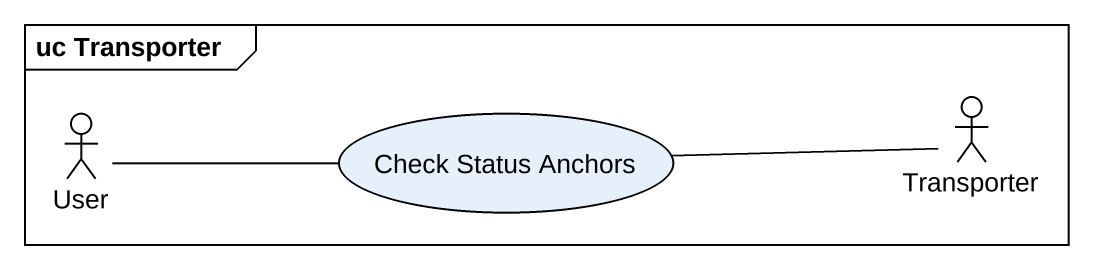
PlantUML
@startuml
mainframe uc Transporter
actor User
usecase "Check Status Anchors" as Check_Status_Anchors
actor Transporter
User -right- Check_Status_Anchors
Transporter -left- Check_Status_Anchors
@enduml
